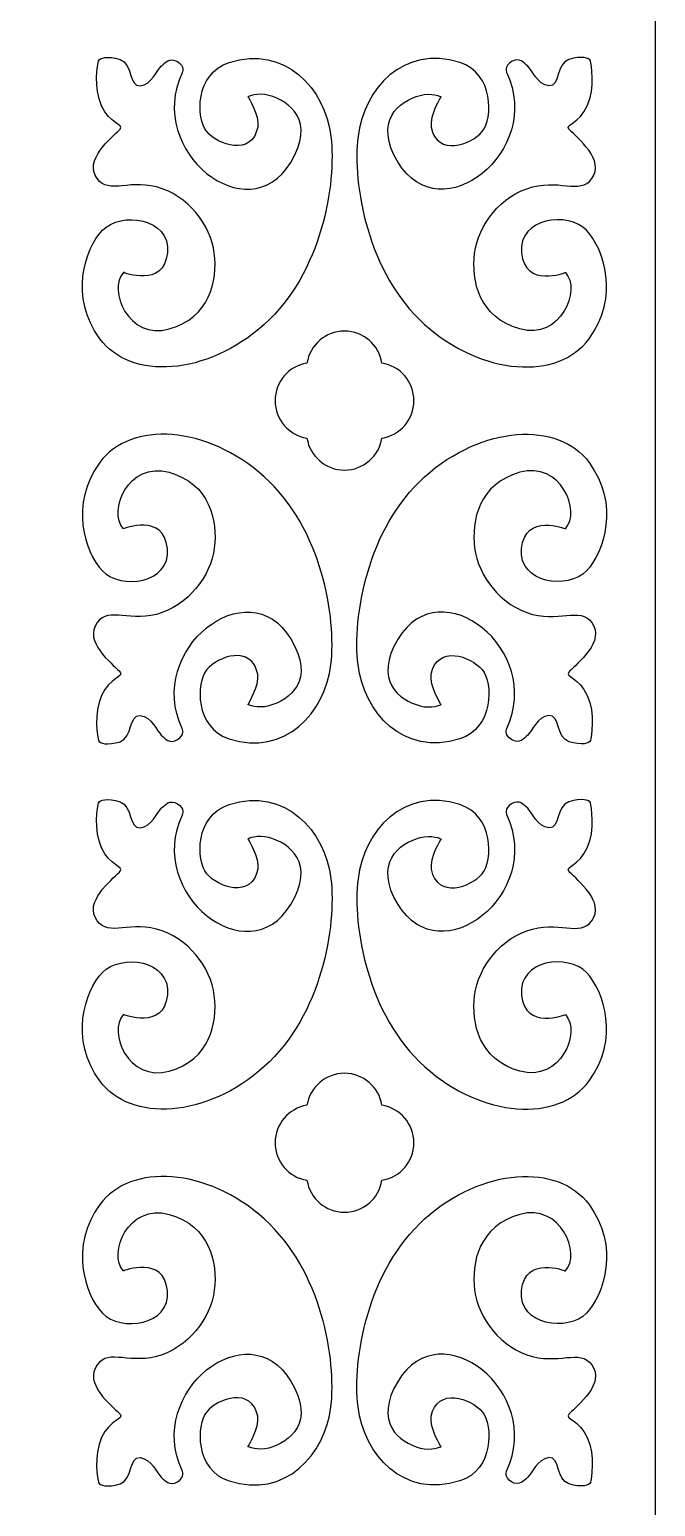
# Model space of a CAD drawing. Header units: centimetres. Extents: x -15.9 to -11.5, y -9 to 9.
# Drawn here: x -13.024 to -11.512, y -2.667 to 0.895 of the extents above; entities that cross this region are included whole.
import ezdxf

# ---------------------------------------------------------------- set-up
doc = ezdxf.new("R2010")
doc.units = ezdxf.units.CM
doc.header["$MEASUREMENT"] = 0
doc.layers.add('layer 1', color=7, linetype='Continuous')

msp = doc.modelspace()

# ---------------------------------------------------------------- linework, layer by layer
at = {"layer": 'layer 1', "color": 250}
for points, knots in [([(-11.51226, 9.00075), (-11.51226, 9.00075), (-11.51226, -9.00021), (-11.51226, -9.00021), (-11.51226, -9.00021), (-11.51226, -9.00021), (-12.974, -9.00021), (-12.974, -9.00021), (-12.974, -9.00021), (-12.974, -9.00021), (-13.01234, -9.00021), (-13.01234, -9.00021), (-13.01234, -9.00021), (-13.01234, -9.00021), (-14.43574, -9.00021), (-14.43574, -9.00021), (-14.43574, -9.00021), (-14.43574, -9.00021), (-14.47408, -9.00021), (-14.47408, -9.00021), (-14.47408, -9.00021), (-14.47408, -9.00021), (-15.93583, -9.0002), (-15.93583, -9.0002), (-15.93583, -9.0002), (-15.93583, -9.0002), (-15.93582, 9.00077), (-15.93582, 9.00077), (-15.93582, 9.00077), (-15.93582, 9.00077), (-14.43575, 9.00077), (-14.43575, 9.00077), (-14.43575, 9.00077), (-14.43575, 9.00077), (-14.43575, 9.00075), (-14.43575, 9.00075), (-14.43575, 9.00075), (-14.43575, 9.00075), (-13.01234, 9.00075), (-13.01234, 9.00075), (-13.01234, 9.00075), (-13.01234, 9.00075), (-12.974, 9.00075), (-12.974, 9.00075), (-12.974, 9.00075), (-12.974, 9.00075), (-11.51226, 9.00075), (-11.51226, 9.00075)], [0, 0, 0, 0, 0.0769231, 0.0769231, 0.0769231, 0.0769231, 0.1538462, 0.1538462, 0.1538462, 0.1538462, 0.2307692, 0.2307692, 0.2307692, 0.2307692, 0.3076923, 0.3076923, 0.3076923, 0.3076923, 0.3846154, 0.3846154, 0.3846154, 0.3846154, 0.4615385, 0.4615385, 0.4615385, 0.4615385, 0.5384615, 0.5384615, 0.5384615, 0.5384615, 0.6153846, 0.6153846, 0.6153846, 0.6153846, 0.6923077, 0.6923077, 0.6923077, 0.6923077, 0.7692308, 0.7692308, 0.7692308, 0.7692308, 0.8461538, 0.8461538, 0.8461538, 0.8461538, 1, 1, 1, 1]), ([(-12.4962, 0.73317), (-12.4962, 0.73317), (-12.47315, 0.74386), (-12.44565, 0.7364), (-12.44565, 0.7364), (-12.39493, 0.72265), (-12.33215, 0.67432), (-12.39262, 0.57488), (-12.39262, 0.57488), (-12.49569, 0.40536), (-12.74425, 0.60131), (-12.65496, 0.79071), (-12.65496, 0.79071), (-12.65496, 0.79071), (-12.64725, 0.80698), (-12.66629, 0.81784), (-12.66629, 0.81784), (-12.68535, 0.8287), (-12.69593, 0.81587), (-12.70546, 0.80698), (-12.70546, 0.80698), (-12.71498, 0.79809), (-12.72874, 0.76255), (-12.75625, 0.75958), (-12.75625, 0.75958), (-12.78378, 0.75662), (-12.77425, 0.8129), (-12.80495, 0.82278), (-12.80495, 0.82278), (-12.83564, 0.83265), (-12.85469, 0.82673), (-12.85681, 0.81982), (-12.85681, 0.81982), (-12.85892, 0.8129), (-12.8695, 0.75464), (-12.84939, 0.7112), (-12.84939, 0.7112), (-12.82929, 0.66776), (-12.79542, 0.66676), (-12.80495, 0.65491), (-12.80495, 0.65491), (-12.81447, 0.64307), (-12.88725, 0.58887), (-12.86527, 0.54432), (-12.86527, 0.54432), (-12.83987, 0.49284), (-12.79013, 0.53445), (-12.7171, 0.51569), (-12.7171, 0.51569), (-12.64072, 0.49607), (-12.58586, 0.42287), (-12.57739, 0.35572), (-12.57739, 0.35572), (-12.56893, 0.28858), (-12.58797, 0.2007), (-12.6864, 0.17305), (-12.6864, 0.17305), (-12.78483, 0.1454), (-12.83564, 0.26784), (-12.79648, 0.30932), (-12.79648, 0.30932), (-12.79648, 0.30932), (-12.69911, 0.27081), (-12.69064, 0.35671), (-12.69064, 0.35671), (-12.68217, 0.44262), (-12.80389, 0.45644), (-12.84728, 0.41102), (-12.84728, 0.41102), (-12.89067, 0.3656), (-12.92771, 0.25007), (-12.85363, 0.14935), (-12.85363, 0.14935), (-12.77954, 0.04864), (-12.59539, 0.0595), (-12.45673, 0.18391), (-12.45673, 0.18391), (-12.31808, 0.30833), (-12.2821, 0.5226), (-12.29586, 0.63714), (-12.29586, 0.63714), (-12.30962, 0.75169), (-12.40599, 0.85952), (-12.5414, 0.81587), (-12.5414, 0.81587), (-12.6244, 0.78911), (-12.62184, 0.68157), (-12.59539, 0.64899), (-12.59539, 0.64899), (-12.56893, 0.61641), (-12.48629, 0.58841), (-12.47261, 0.65985), (-12.47261, 0.65985), (-12.46732, 0.6875), (-12.4962, 0.73317), (-12.4962, 0.73317)], [0, 0, 0, 0, 0.04, 0.04, 0.04, 0.04, 0.08, 0.08, 0.08, 0.08, 0.12, 0.12, 0.12, 0.12, 0.16, 0.16, 0.16, 0.16, 0.2, 0.2, 0.2, 0.2, 0.24, 0.24, 0.24, 0.24, 0.28, 0.28, 0.28, 0.28, 0.32, 0.32, 0.32, 0.32, 0.36, 0.36, 0.36, 0.36, 0.4, 0.4, 0.4, 0.4, 0.44, 0.44, 0.44, 0.44, 0.48, 0.48, 0.48, 0.48, 0.52, 0.52, 0.52, 0.52, 0.56, 0.56, 0.56, 0.56, 0.6, 0.6, 0.6, 0.6, 0.64, 0.64, 0.64, 0.64, 0.68, 0.68, 0.68, 0.68, 0.72, 0.72, 0.72, 0.72, 0.76, 0.76, 0.76, 0.76, 0.8, 0.8, 0.8, 0.8, 0.84, 0.84, 0.84, 0.84, 0.88, 0.88, 0.88, 0.88, 0.92, 0.92, 0.92, 0.92, 1, 1, 1, 1]), ([(-12.03006, 0.73317), (-12.03006, 0.73317), (-12.05311, 0.74386), (-12.08062, 0.7364), (-12.08062, 0.7364), (-12.13134, 0.72265), (-12.19412, 0.67432), (-12.13365, 0.57488), (-12.13365, 0.57488), (-12.03058, 0.40536), (-11.78201, 0.60131), (-11.8713, 0.79071), (-11.8713, 0.79071), (-11.8713, 0.79071), (-11.87902, 0.80698), (-11.85997, 0.81784), (-11.85997, 0.81784), (-11.84092, 0.8287), (-11.83034, 0.81587), (-11.82081, 0.80698), (-11.82081, 0.80698), (-11.81128, 0.79809), (-11.79753, 0.76255), (-11.77001, 0.75958), (-11.77001, 0.75958), (-11.74249, 0.75662), (-11.75202, 0.8129), (-11.72132, 0.82278), (-11.72132, 0.82278), (-11.69063, 0.83265), (-11.67158, 0.82673), (-11.66946, 0.81982), (-11.66946, 0.81982), (-11.66735, 0.8129), (-11.65676, 0.75464), (-11.67687, 0.7112), (-11.67687, 0.7112), (-11.69698, 0.66776), (-11.73085, 0.66676), (-11.72132, 0.65491), (-11.72132, 0.65491), (-11.7118, 0.64307), (-11.63901, 0.58887), (-11.66099, 0.54432), (-11.66099, 0.54432), (-11.6864, 0.49284), (-11.73614, 0.53445), (-11.80917, 0.51569), (-11.80917, 0.51569), (-11.88555, 0.49607), (-11.94041, 0.42287), (-11.94888, 0.35572), (-11.94888, 0.35572), (-11.95734, 0.28858), (-11.9383, 0.2007), (-11.83986, 0.17305), (-11.83986, 0.17305), (-11.74143, 0.1454), (-11.69063, 0.26784), (-11.72979, 0.30932), (-11.72979, 0.30932), (-11.72979, 0.30932), (-11.82716, 0.27081), (-11.83563, 0.35671), (-11.83563, 0.35671), (-11.84409, 0.44262), (-11.72238, 0.45644), (-11.67899, 0.41102), (-11.67899, 0.41102), (-11.63559, 0.3656), (-11.59855, 0.25007), (-11.67264, 0.14935), (-11.67264, 0.14935), (-11.74673, 0.04864), (-11.93088, 0.0595), (-12.06953, 0.18391), (-12.06953, 0.18391), (-12.20818, 0.30833), (-12.24417, 0.5226), (-12.23041, 0.63714), (-12.23041, 0.63714), (-12.21665, 0.75169), (-12.12027, 0.85952), (-11.98486, 0.81587), (-11.98486, 0.81587), (-11.90187, 0.78911), (-11.90442, 0.68157), (-11.93088, 0.64899), (-11.93088, 0.64899), (-11.95734, 0.61641), (-12.03998, 0.58841), (-12.05366, 0.65985), (-12.05366, 0.65985), (-12.05895, 0.6875), (-12.03006, 0.73317), (-12.03006, 0.73317)], [0, 0, 0, 0, 0.04, 0.04, 0.04, 0.04, 0.08, 0.08, 0.08, 0.08, 0.12, 0.12, 0.12, 0.12, 0.16, 0.16, 0.16, 0.16, 0.2, 0.2, 0.2, 0.2, 0.24, 0.24, 0.24, 0.24, 0.28, 0.28, 0.28, 0.28, 0.32, 0.32, 0.32, 0.32, 0.36, 0.36, 0.36, 0.36, 0.4, 0.4, 0.4, 0.4, 0.44, 0.44, 0.44, 0.44, 0.48, 0.48, 0.48, 0.48, 0.52, 0.52, 0.52, 0.52, 0.56, 0.56, 0.56, 0.56, 0.6, 0.6, 0.6, 0.6, 0.64, 0.64, 0.64, 0.64, 0.68, 0.68, 0.68, 0.68, 0.72, 0.72, 0.72, 0.72, 0.76, 0.76, 0.76, 0.76, 0.8, 0.8, 0.8, 0.8, 0.84, 0.84, 0.84, 0.84, 0.88, 0.88, 0.88, 0.88, 0.92, 0.92, 0.92, 0.92, 1, 1, 1, 1]), ([(-12.0956, 0.00024), (-12.0956, -0.0454), (-12.12896, -0.08325), (-12.17262, -0.09027), (-12.17262, -0.09027), (-12.17964, -0.13393), (-12.2175, -0.16729), (-12.26313, -0.16729), (-12.26313, -0.16729), (-12.30877, -0.16729), (-12.34662, -0.13393), (-12.35364, -0.09027), (-12.35364, -0.09027), (-12.3973, -0.08325), (-12.43066, -0.0454), (-12.43066, 0.00024), (-12.43066, 0.00024), (-12.43066, 0.04587), (-12.3973, 0.08373), (-12.35364, 0.09075), (-12.35364, 0.09075), (-12.34662, 0.1344), (-12.30877, 0.16777), (-12.26313, 0.16777), (-12.26313, 0.16777), (-12.2175, 0.16777), (-12.17964, 0.1344), (-12.17262, 0.09074), (-12.17262, 0.09074), (-12.12896, 0.08372), (-12.0956, 0.04587), (-12.0956, 0.00024)], [0, 0, 0, 0, 0.1111111, 0.1111111, 0.1111111, 0.1111111, 0.2222222, 0.2222222, 0.2222222, 0.2222222, 0.3333333, 0.3333333, 0.3333333, 0.3333333, 0.4444444, 0.4444444, 0.4444444, 0.4444444, 0.5555556, 0.5555556, 0.5555556, 0.5555556, 0.6666667, 0.6666667, 0.6666667, 0.6666667, 0.7777778, 0.7777778, 0.7777778, 0.7777778, 1, 1, 1, 1]), ([(-12.4962, -0.7327), (-12.4962, -0.7327), (-12.47315, -0.74338), (-12.44565, -0.73593), (-12.44565, -0.73593), (-12.39493, -0.72218), (-12.33215, -0.67384), (-12.39262, -0.57441), (-12.39262, -0.57441), (-12.49569, -0.40489), (-12.74425, -0.60084), (-12.65496, -0.79024), (-12.65496, -0.79024), (-12.65496, -0.79024), (-12.64725, -0.80651), (-12.66629, -0.81737), (-12.66629, -0.81737), (-12.68535, -0.82824), (-12.69593, -0.81539), (-12.70546, -0.80651), (-12.70546, -0.80651), (-12.71498, -0.79763), (-12.72874, -0.76207), (-12.75625, -0.75911), (-12.75625, -0.75911), (-12.78378, -0.75615), (-12.77425, -0.81244), (-12.80495, -0.82231), (-12.80495, -0.82231), (-12.83564, -0.83218), (-12.85469, -0.82626), (-12.85681, -0.81934), (-12.85681, -0.81934), (-12.85892, -0.81244), (-12.8695, -0.75418), (-12.84939, -0.71073), (-12.84939, -0.71073), (-12.82929, -0.66728), (-12.79542, -0.6663), (-12.80495, -0.65445), (-12.80495, -0.65445), (-12.81447, -0.64259), (-12.88725, -0.5884), (-12.86527, -0.54385), (-12.86527, -0.54385), (-12.83987, -0.49237), (-12.79013, -0.53398), (-12.7171, -0.51522), (-12.7171, -0.51522), (-12.64072, -0.49559), (-12.58586, -0.4224), (-12.57739, -0.35526), (-12.57739, -0.35526), (-12.56893, -0.28811), (-12.58797, -0.20023), (-12.6864, -0.17258), (-12.6864, -0.17258), (-12.78483, -0.14493), (-12.83564, -0.26737), (-12.79648, -0.30884), (-12.79648, -0.30884), (-12.79648, -0.30884), (-12.69911, -0.27033), (-12.69064, -0.35624), (-12.69064, -0.35624), (-12.68217, -0.44215), (-12.80389, -0.45597), (-12.84728, -0.41055), (-12.84728, -0.41055), (-12.89067, -0.36513), (-12.92771, -0.2496), (-12.85363, -0.14888), (-12.85363, -0.14888), (-12.77954, -0.04816), (-12.59539, -0.05902), (-12.45673, -0.18344), (-12.45673, -0.18344), (-12.31808, -0.30786), (-12.2821, -0.52213), (-12.29586, -0.63667), (-12.29586, -0.63667), (-12.30962, -0.75122), (-12.40599, -0.85905), (-12.5414, -0.81539), (-12.5414, -0.81539), (-12.6244, -0.78864), (-12.62184, -0.68111), (-12.59539, -0.64852), (-12.59539, -0.64852), (-12.56893, -0.61594), (-12.48629, -0.58794), (-12.47261, -0.65938), (-12.47261, -0.65938), (-12.46732, -0.68703), (-12.4962, -0.7327), (-12.4962, -0.7327)], [0, 0, 0, 0, 0.04, 0.04, 0.04, 0.04, 0.08, 0.08, 0.08, 0.08, 0.12, 0.12, 0.12, 0.12, 0.16, 0.16, 0.16, 0.16, 0.2, 0.2, 0.2, 0.2, 0.24, 0.24, 0.24, 0.24, 0.28, 0.28, 0.28, 0.28, 0.32, 0.32, 0.32, 0.32, 0.36, 0.36, 0.36, 0.36, 0.4, 0.4, 0.4, 0.4, 0.44, 0.44, 0.44, 0.44, 0.48, 0.48, 0.48, 0.48, 0.52, 0.52, 0.52, 0.52, 0.56, 0.56, 0.56, 0.56, 0.6, 0.6, 0.6, 0.6, 0.64, 0.64, 0.64, 0.64, 0.68, 0.68, 0.68, 0.68, 0.72, 0.72, 0.72, 0.72, 0.76, 0.76, 0.76, 0.76, 0.8, 0.8, 0.8, 0.8, 0.84, 0.84, 0.84, 0.84, 0.88, 0.88, 0.88, 0.88, 0.92, 0.92, 0.92, 0.92, 1, 1, 1, 1]), ([(-12.03006, -0.7327), (-12.03006, -0.7327), (-12.05311, -0.74338), (-12.08062, -0.73593), (-12.08062, -0.73593), (-12.13134, -0.72218), (-12.19412, -0.67384), (-12.13365, -0.57441), (-12.13365, -0.57441), (-12.03058, -0.40489), (-11.78201, -0.60084), (-11.8713, -0.79024), (-11.8713, -0.79024), (-11.8713, -0.79024), (-11.87902, -0.80651), (-11.85997, -0.81737), (-11.85997, -0.81737), (-11.84092, -0.82824), (-11.83034, -0.81539), (-11.82081, -0.80651), (-11.82081, -0.80651), (-11.81128, -0.79763), (-11.79753, -0.76207), (-11.77001, -0.75911), (-11.77001, -0.75911), (-11.74249, -0.75615), (-11.75202, -0.81244), (-11.72132, -0.82231), (-11.72132, -0.82231), (-11.69063, -0.83218), (-11.67158, -0.82626), (-11.66946, -0.81934), (-11.66946, -0.81934), (-11.66735, -0.81244), (-11.65676, -0.75418), (-11.67687, -0.71073), (-11.67687, -0.71073), (-11.69698, -0.66728), (-11.73085, -0.6663), (-11.72132, -0.65445), (-11.72132, -0.65445), (-11.7118, -0.64259), (-11.63901, -0.5884), (-11.66099, -0.54385), (-11.66099, -0.54385), (-11.6864, -0.49237), (-11.73614, -0.53398), (-11.80917, -0.51522), (-11.80917, -0.51522), (-11.88555, -0.49559), (-11.94041, -0.4224), (-11.94888, -0.35526), (-11.94888, -0.35526), (-11.95734, -0.28811), (-11.9383, -0.20023), (-11.83986, -0.17258), (-11.83986, -0.17258), (-11.74143, -0.14493), (-11.69063, -0.26737), (-11.72979, -0.30884), (-11.72979, -0.30884), (-11.72979, -0.30884), (-11.82716, -0.27033), (-11.83563, -0.35624), (-11.83563, -0.35624), (-11.84409, -0.44215), (-11.72238, -0.45597), (-11.67899, -0.41055), (-11.67899, -0.41055), (-11.63559, -0.36513), (-11.59855, -0.2496), (-11.67264, -0.14888), (-11.67264, -0.14888), (-11.74673, -0.04816), (-11.93088, -0.05902), (-12.06953, -0.18344), (-12.06953, -0.18344), (-12.20818, -0.30786), (-12.24417, -0.52213), (-12.23041, -0.63667), (-12.23041, -0.63667), (-12.21665, -0.75122), (-12.12027, -0.85905), (-11.98486, -0.81539), (-11.98486, -0.81539), (-11.90187, -0.78864), (-11.90442, -0.68111), (-11.93088, -0.64852), (-11.93088, -0.64852), (-11.95734, -0.61594), (-12.03998, -0.58794), (-12.05366, -0.65938), (-12.05366, -0.65938), (-12.05895, -0.68703), (-12.03006, -0.7327), (-12.03006, -0.7327)], [0, 0, 0, 0, 0.04, 0.04, 0.04, 0.04, 0.08, 0.08, 0.08, 0.08, 0.12, 0.12, 0.12, 0.12, 0.16, 0.16, 0.16, 0.16, 0.2, 0.2, 0.2, 0.2, 0.24, 0.24, 0.24, 0.24, 0.28, 0.28, 0.28, 0.28, 0.32, 0.32, 0.32, 0.32, 0.36, 0.36, 0.36, 0.36, 0.4, 0.4, 0.4, 0.4, 0.44, 0.44, 0.44, 0.44, 0.48, 0.48, 0.48, 0.48, 0.52, 0.52, 0.52, 0.52, 0.56, 0.56, 0.56, 0.56, 0.6, 0.6, 0.6, 0.6, 0.64, 0.64, 0.64, 0.64, 0.68, 0.68, 0.68, 0.68, 0.72, 0.72, 0.72, 0.72, 0.76, 0.76, 0.76, 0.76, 0.8, 0.8, 0.8, 0.8, 0.84, 0.84, 0.84, 0.84, 0.88, 0.88, 0.88, 0.88, 0.92, 0.92, 0.92, 0.92, 1, 1, 1, 1]), ([(-12.4962, -1.05672), (-12.4962, -1.05672), (-12.47315, -1.04604), (-12.44565, -1.05349), (-12.44565, -1.05349), (-12.39493, -1.06724), (-12.33215, -1.11558), (-12.39262, -1.21501), (-12.39262, -1.21501), (-12.49569, -1.38453), (-12.74425, -1.18858), (-12.65496, -0.99918), (-12.65496, -0.99918), (-12.65496, -0.99918), (-12.64725, -0.98291), (-12.66629, -0.97205), (-12.66629, -0.97205), (-12.68535, -0.96119), (-12.69593, -0.97402), (-12.70546, -0.98291), (-12.70546, -0.98291), (-12.71498, -0.9918), (-12.72874, -1.02734), (-12.75625, -1.0303), (-12.75625, -1.0303), (-12.78378, -1.03327), (-12.77425, -0.97698), (-12.80495, -0.96711), (-12.80495, -0.96711), (-12.83564, -0.95724), (-12.85469, -0.96316), (-12.85681, -0.97007), (-12.85681, -0.97007), (-12.85892, -0.97698), (-12.8695, -1.03525), (-12.84939, -1.07869), (-12.84939, -1.07869), (-12.82929, -1.12213), (-12.79542, -1.12313), (-12.80495, -1.13497), (-12.80495, -1.13497), (-12.81447, -1.14682), (-12.88725, -1.20102), (-12.86527, -1.24556), (-12.86527, -1.24556), (-12.83987, -1.29705), (-12.79013, -1.25544), (-12.7171, -1.2742), (-12.7171, -1.2742), (-12.64072, -1.29382), (-12.58586, -1.36702), (-12.57739, -1.43416), (-12.57739, -1.43416), (-12.56893, -1.50131), (-12.58797, -1.58919), (-12.6864, -1.61684), (-12.6864, -1.61684), (-12.78483, -1.64449), (-12.83564, -1.52205), (-12.79648, -1.48057), (-12.79648, -1.48057), (-12.79648, -1.48057), (-12.69911, -1.51909), (-12.69064, -1.43318), (-12.69064, -1.43318), (-12.68217, -1.34727), (-12.80389, -1.33345), (-12.84728, -1.37887), (-12.84728, -1.37887), (-12.89067, -1.42429), (-12.92771, -1.53982), (-12.85363, -1.64054), (-12.85363, -1.64054), (-12.77954, -1.74125), (-12.59539, -1.7304), (-12.45673, -1.60597), (-12.45673, -1.60597), (-12.31808, -1.48156), (-12.2821, -1.26729), (-12.29586, -1.15275), (-12.29586, -1.15275), (-12.30962, -1.0382), (-12.40599, -0.93038), (-12.5414, -0.97402), (-12.5414, -0.97402), (-12.6244, -1.00078), (-12.62184, -1.10831), (-12.59539, -1.1409), (-12.59539, -1.1409), (-12.56893, -1.17348), (-12.48629, -1.20148), (-12.47261, -1.13004), (-12.47261, -1.13004), (-12.46732, -1.10239), (-12.4962, -1.05672), (-12.4962, -1.05672)], [0, 0, 0, 0, 0.04, 0.04, 0.04, 0.04, 0.08, 0.08, 0.08, 0.08, 0.12, 0.12, 0.12, 0.12, 0.16, 0.16, 0.16, 0.16, 0.2, 0.2, 0.2, 0.2, 0.24, 0.24, 0.24, 0.24, 0.28, 0.28, 0.28, 0.28, 0.32, 0.32, 0.32, 0.32, 0.36, 0.36, 0.36, 0.36, 0.4, 0.4, 0.4, 0.4, 0.44, 0.44, 0.44, 0.44, 0.48, 0.48, 0.48, 0.48, 0.52, 0.52, 0.52, 0.52, 0.56, 0.56, 0.56, 0.56, 0.6, 0.6, 0.6, 0.6, 0.64, 0.64, 0.64, 0.64, 0.68, 0.68, 0.68, 0.68, 0.72, 0.72, 0.72, 0.72, 0.76, 0.76, 0.76, 0.76, 0.8, 0.8, 0.8, 0.8, 0.84, 0.84, 0.84, 0.84, 0.88, 0.88, 0.88, 0.88, 0.92, 0.92, 0.92, 0.92, 1, 1, 1, 1]), ([(-12.03006, -1.05672), (-12.03006, -1.05672), (-12.05311, -1.04604), (-12.08062, -1.05349), (-12.08062, -1.05349), (-12.13134, -1.06724), (-12.19412, -1.11558), (-12.13365, -1.21501), (-12.13365, -1.21501), (-12.03058, -1.38453), (-11.78201, -1.18858), (-11.8713, -0.99918), (-11.8713, -0.99918), (-11.8713, -0.99918), (-11.87902, -0.98291), (-11.85997, -0.97205), (-11.85997, -0.97205), (-11.84092, -0.96119), (-11.83034, -0.97402), (-11.82081, -0.98291), (-11.82081, -0.98291), (-11.81128, -0.9918), (-11.79753, -1.02734), (-11.77001, -1.0303), (-11.77001, -1.0303), (-11.74249, -1.03327), (-11.75202, -0.97698), (-11.72132, -0.96711), (-11.72132, -0.96711), (-11.69063, -0.95724), (-11.67158, -0.96316), (-11.66946, -0.97007), (-11.66946, -0.97007), (-11.66735, -0.97698), (-11.65676, -1.03525), (-11.67687, -1.07869), (-11.67687, -1.07869), (-11.69698, -1.12213), (-11.73085, -1.12313), (-11.72132, -1.13497), (-11.72132, -1.13497), (-11.7118, -1.14682), (-11.63901, -1.20102), (-11.66099, -1.24556), (-11.66099, -1.24556), (-11.6864, -1.29705), (-11.73614, -1.25544), (-11.80917, -1.2742), (-11.80917, -1.2742), (-11.88555, -1.29382), (-11.94041, -1.36702), (-11.94888, -1.43416), (-11.94888, -1.43416), (-11.95734, -1.50131), (-11.9383, -1.58919), (-11.83986, -1.61684), (-11.83986, -1.61684), (-11.74143, -1.64449), (-11.69063, -1.52205), (-11.72979, -1.48057), (-11.72979, -1.48057), (-11.72979, -1.48057), (-11.82716, -1.51909), (-11.83563, -1.43318), (-11.83563, -1.43318), (-11.84409, -1.34727), (-11.72238, -1.33345), (-11.67899, -1.37887), (-11.67899, -1.37887), (-11.63559, -1.42429), (-11.59855, -1.53982), (-11.67264, -1.64054), (-11.67264, -1.64054), (-11.74673, -1.74125), (-11.93088, -1.7304), (-12.06953, -1.60597), (-12.06953, -1.60597), (-12.20818, -1.48156), (-12.24417, -1.26729), (-12.23041, -1.15275), (-12.23041, -1.15275), (-12.21665, -1.0382), (-12.12027, -0.93038), (-11.98486, -0.97402), (-11.98486, -0.97402), (-11.90187, -1.00078), (-11.90442, -1.10831), (-11.93088, -1.1409), (-11.93088, -1.1409), (-11.95734, -1.17348), (-12.03998, -1.20148), (-12.05366, -1.13004), (-12.05366, -1.13004), (-12.05895, -1.10239), (-12.03006, -1.05672), (-12.03006, -1.05672)], [0, 0, 0, 0, 0.04, 0.04, 0.04, 0.04, 0.08, 0.08, 0.08, 0.08, 0.12, 0.12, 0.12, 0.12, 0.16, 0.16, 0.16, 0.16, 0.2, 0.2, 0.2, 0.2, 0.24, 0.24, 0.24, 0.24, 0.28, 0.28, 0.28, 0.28, 0.32, 0.32, 0.32, 0.32, 0.36, 0.36, 0.36, 0.36, 0.4, 0.4, 0.4, 0.4, 0.44, 0.44, 0.44, 0.44, 0.48, 0.48, 0.48, 0.48, 0.52, 0.52, 0.52, 0.52, 0.56, 0.56, 0.56, 0.56, 0.6, 0.6, 0.6, 0.6, 0.64, 0.64, 0.64, 0.64, 0.68, 0.68, 0.68, 0.68, 0.72, 0.72, 0.72, 0.72, 0.76, 0.76, 0.76, 0.76, 0.8, 0.8, 0.8, 0.8, 0.84, 0.84, 0.84, 0.84, 0.88, 0.88, 0.88, 0.88, 0.92, 0.92, 0.92, 0.92, 1, 1, 1, 1]), ([(-12.0956, -1.78965), (-12.0956, -1.83529), (-12.12896, -1.87314), (-12.17262, -1.88016), (-12.17262, -1.88016), (-12.17964, -1.92382), (-12.2175, -1.95718), (-12.26313, -1.95718), (-12.26313, -1.95718), (-12.30877, -1.95718), (-12.34662, -1.92382), (-12.35364, -1.88016), (-12.35364, -1.88016), (-12.3973, -1.87313), (-12.43066, -1.83529), (-12.43066, -1.78965), (-12.43066, -1.78965), (-12.43066, -1.74402), (-12.3973, -1.70617), (-12.35364, -1.69915), (-12.35364, -1.69915), (-12.34662, -1.65549), (-12.30877, -1.62213), (-12.26313, -1.62213), (-12.26313, -1.62213), (-12.2175, -1.62213), (-12.17964, -1.65549), (-12.17262, -1.69915), (-12.17262, -1.69915), (-12.12896, -1.70617), (-12.0956, -1.74402), (-12.0956, -1.78965)], [0, 0, 0, 0, 0.1111111, 0.1111111, 0.1111111, 0.1111111, 0.2222222, 0.2222222, 0.2222222, 0.2222222, 0.3333333, 0.3333333, 0.3333333, 0.3333333, 0.4444444, 0.4444444, 0.4444444, 0.4444444, 0.5555556, 0.5555556, 0.5555556, 0.5555556, 0.6666667, 0.6666667, 0.6666667, 0.6666667, 0.7777778, 0.7777778, 0.7777778, 0.7777778, 1, 1, 1, 1]), ([(-12.4962, -2.52259), (-12.4962, -2.52259), (-12.47315, -2.53327), (-12.44565, -2.52582), (-12.44565, -2.52582), (-12.39493, -2.51207), (-12.33215, -2.46373), (-12.39262, -2.3643), (-12.39262, -2.3643), (-12.49569, -2.19478), (-12.74425, -2.39073), (-12.65496, -2.58013), (-12.65496, -2.58013), (-12.65496, -2.58013), (-12.64725, -2.5964), (-12.66629, -2.60726), (-12.66629, -2.60726), (-12.68535, -2.61812), (-12.69593, -2.60528), (-12.70546, -2.5964), (-12.70546, -2.5964), (-12.71498, -2.58751), (-12.72874, -2.55196), (-12.75625, -2.549), (-12.75625, -2.549), (-12.78378, -2.54604), (-12.77425, -2.60233), (-12.80495, -2.6122), (-12.80495, -2.6122), (-12.83564, -2.62207), (-12.85469, -2.61615), (-12.85681, -2.60923), (-12.85681, -2.60923), (-12.85892, -2.60233), (-12.8695, -2.54406), (-12.84939, -2.50062), (-12.84939, -2.50062), (-12.82929, -2.45717), (-12.79542, -2.45618), (-12.80495, -2.44434), (-12.80495, -2.44434), (-12.81447, -2.43249), (-12.88725, -2.37829), (-12.86527, -2.33375), (-12.86527, -2.33375), (-12.83987, -2.28226), (-12.79013, -2.32387), (-12.7171, -2.30511), (-12.7171, -2.30511), (-12.64072, -2.28548), (-12.58586, -2.21229), (-12.57739, -2.14515), (-12.57739, -2.14515), (-12.56893, -2.078), (-12.58797, -1.99011), (-12.6864, -1.96247), (-12.6864, -1.96247), (-12.78483, -1.93482), (-12.83564, -2.05726), (-12.79648, -2.09874), (-12.79648, -2.09874), (-12.79648, -2.09874), (-12.69911, -2.06022), (-12.69064, -2.14613), (-12.69064, -2.14613), (-12.68217, -2.23204), (-12.80389, -2.24586), (-12.84728, -2.20044), (-12.84728, -2.20044), (-12.89067, -2.15502), (-12.92771, -2.03949), (-12.85363, -1.93877), (-12.85363, -1.93877), (-12.77954, -1.83805), (-12.59539, -1.84891), (-12.45673, -1.97333), (-12.45673, -1.97333), (-12.31808, -2.09775), (-12.2821, -2.31202), (-12.29586, -2.42656), (-12.29586, -2.42656), (-12.30962, -2.5411), (-12.40599, -2.64893), (-12.5414, -2.60528), (-12.5414, -2.60528), (-12.6244, -2.57853), (-12.62184, -2.471), (-12.59539, -2.43841), (-12.59539, -2.43841), (-12.56893, -2.40583), (-12.48629, -2.37782), (-12.47261, -2.44927), (-12.47261, -2.44927), (-12.46732, -2.47692), (-12.4962, -2.52259), (-12.4962, -2.52259)], [0, 0, 0, 0, 0.04, 0.04, 0.04, 0.04, 0.08, 0.08, 0.08, 0.08, 0.12, 0.12, 0.12, 0.12, 0.16, 0.16, 0.16, 0.16, 0.2, 0.2, 0.2, 0.2, 0.24, 0.24, 0.24, 0.24, 0.28, 0.28, 0.28, 0.28, 0.32, 0.32, 0.32, 0.32, 0.36, 0.36, 0.36, 0.36, 0.4, 0.4, 0.4, 0.4, 0.44, 0.44, 0.44, 0.44, 0.48, 0.48, 0.48, 0.48, 0.52, 0.52, 0.52, 0.52, 0.56, 0.56, 0.56, 0.56, 0.6, 0.6, 0.6, 0.6, 0.64, 0.64, 0.64, 0.64, 0.68, 0.68, 0.68, 0.68, 0.72, 0.72, 0.72, 0.72, 0.76, 0.76, 0.76, 0.76, 0.8, 0.8, 0.8, 0.8, 0.84, 0.84, 0.84, 0.84, 0.88, 0.88, 0.88, 0.88, 0.92, 0.92, 0.92, 0.92, 1, 1, 1, 1]), ([(-12.03006, -2.52259), (-12.03006, -2.52259), (-12.05311, -2.53327), (-12.08062, -2.52582), (-12.08062, -2.52582), (-12.13134, -2.51207), (-12.19412, -2.46373), (-12.13365, -2.3643), (-12.13365, -2.3643), (-12.03058, -2.19478), (-11.78201, -2.39073), (-11.8713, -2.58013), (-11.8713, -2.58013), (-11.8713, -2.58013), (-11.87902, -2.5964), (-11.85997, -2.60726), (-11.85997, -2.60726), (-11.84092, -2.61812), (-11.83034, -2.60528), (-11.82081, -2.5964), (-11.82081, -2.5964), (-11.81128, -2.58751), (-11.79753, -2.55196), (-11.77001, -2.549), (-11.77001, -2.549), (-11.74249, -2.54604), (-11.75202, -2.60233), (-11.72132, -2.6122), (-11.72132, -2.6122), (-11.69063, -2.62207), (-11.67158, -2.61615), (-11.66946, -2.60923), (-11.66946, -2.60923), (-11.66735, -2.60233), (-11.65676, -2.54406), (-11.67687, -2.50062), (-11.67687, -2.50062), (-11.69698, -2.45717), (-11.73085, -2.45618), (-11.72132, -2.44434), (-11.72132, -2.44434), (-11.7118, -2.43249), (-11.63901, -2.37829), (-11.66099, -2.33375), (-11.66099, -2.33375), (-11.6864, -2.28226), (-11.73614, -2.32387), (-11.80917, -2.30511), (-11.80917, -2.30511), (-11.88555, -2.28548), (-11.94041, -2.21229), (-11.94888, -2.14515), (-11.94888, -2.14515), (-11.95734, -2.078), (-11.9383, -1.99011), (-11.83986, -1.96247), (-11.83986, -1.96247), (-11.74143, -1.93482), (-11.69063, -2.05726), (-11.72979, -2.09874), (-11.72979, -2.09874), (-11.72979, -2.09874), (-11.82716, -2.06022), (-11.83563, -2.14613), (-11.83563, -2.14613), (-11.84409, -2.23204), (-11.72238, -2.24586), (-11.67899, -2.20044), (-11.67899, -2.20044), (-11.63559, -2.15502), (-11.59855, -2.03949), (-11.67264, -1.93877), (-11.67264, -1.93877), (-11.74673, -1.83805), (-11.93088, -1.84891), (-12.06953, -1.97333), (-12.06953, -1.97333), (-12.20818, -2.09775), (-12.24417, -2.31202), (-12.23041, -2.42656), (-12.23041, -2.42656), (-12.21665, -2.5411), (-12.12027, -2.64893), (-11.98486, -2.60528), (-11.98486, -2.60528), (-11.90187, -2.57853), (-11.90442, -2.471), (-11.93088, -2.43841), (-11.93088, -2.43841), (-11.95734, -2.40583), (-12.03998, -2.37782), (-12.05366, -2.44927), (-12.05366, -2.44927), (-12.05895, -2.47692), (-12.03006, -2.52259), (-12.03006, -2.52259)], [0, 0, 0, 0, 0.04, 0.04, 0.04, 0.04, 0.08, 0.08, 0.08, 0.08, 0.12, 0.12, 0.12, 0.12, 0.16, 0.16, 0.16, 0.16, 0.2, 0.2, 0.2, 0.2, 0.24, 0.24, 0.24, 0.24, 0.28, 0.28, 0.28, 0.28, 0.32, 0.32, 0.32, 0.32, 0.36, 0.36, 0.36, 0.36, 0.4, 0.4, 0.4, 0.4, 0.44, 0.44, 0.44, 0.44, 0.48, 0.48, 0.48, 0.48, 0.52, 0.52, 0.52, 0.52, 0.56, 0.56, 0.56, 0.56, 0.6, 0.6, 0.6, 0.6, 0.64, 0.64, 0.64, 0.64, 0.68, 0.68, 0.68, 0.68, 0.72, 0.72, 0.72, 0.72, 0.76, 0.76, 0.76, 0.76, 0.8, 0.8, 0.8, 0.8, 0.84, 0.84, 0.84, 0.84, 0.88, 0.88, 0.88, 0.88, 0.92, 0.92, 0.92, 0.92, 1, 1, 1, 1])]:
    msp.add_open_spline(points, degree=3, knots=knots, dxfattribs=at)

doc.saveas('drawing.dxf')
